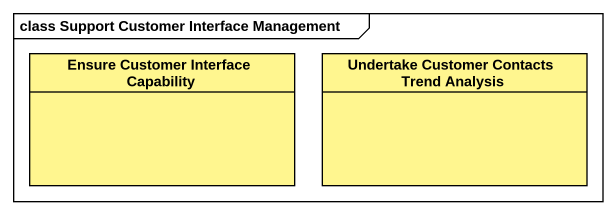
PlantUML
@startuml
mainframe class Support Customer Interface Management
hide circle
hide empty members
class "Ensure Customer Interface Capability" as Ensure_Customer_Interface #FFF68F
class "Undertake Customer Contacts Trend Analysis" as Undertake_Customer_Contacts #FFF68F
@enduml
